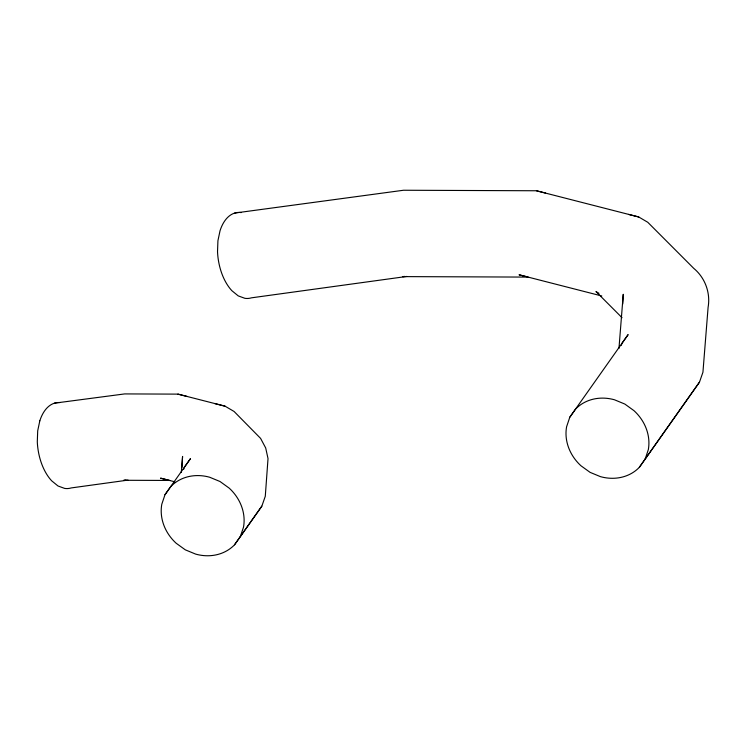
<?xml version="1.0" encoding="UTF-8"?>
<svg xmlns="http://www.w3.org/2000/svg" width="746" height="746" viewBox="0 0 746 746"><rect width="100%" height="100%" fill="white"/><g stroke="black" fill="none" stroke-linecap="round" stroke-linejoin="round"><path stroke-width="1.12" d="M181.977 467.322L182.574 456.421L181.297 472.507M622.714 304.098L623.255 294.288L618.956 348.466M39.808 420.865L37.701 430.824L37.3 441.791A43.678 25.476 82.2 0 0 51.651 480.797L57.992 485.982L64.66 488.416A42.69 24.907 82.2 0 0 71.206 487.931L128.023 480.107M183.619 469.402L184.383 467.21L190.482 458.631L165.006 494.673L161.798 504.231A43.678 38.671 35.2 0 0 176.149 543.228L185.297 549.83L195.639 554.101A42.69 37.794 35.2 0 0 234.533 544.794L261.837 506.161L265.287 496.267L268.019 458.585L265.697 447.982L260.596 438.396L234.095 411.475L225.05 406.178L177.94 394.121L124.694 393.916L54.458 403.166M240.315 536.672L243.522 527.114A43.678 38.671 35.2 0 0 229.171 488.117L220.023 481.515L209.682 477.244A42.69 37.794 35.2 0 0 170.778 486.551L165.006 494.673M621.269 345.379L622.043 343.179L628.132 334.609L569.804 417.21L566.596 426.768A43.678 38.671 35.2 0 0 580.947 465.765L590.095 472.367L600.437 476.638A42.69 37.794 35.2 0 0 639.331 467.332L699.487 382.129L702.937 372.235L708.094 307.352C710.658 292.87 705.082 277.717 693.743 268.355L647.77 222.28L638.725 216.974L536.421 190.762L403.539 190.249L234.682 213.067M645.113 459.21L648.321 449.651A43.678 38.671 35.2 0 0 633.969 410.654L624.822 404.052L614.48 399.781A42.69 37.794 35.2 0 0 575.576 409.078L569.804 417.21M234.533 544.794L261.837 506.161M639.331 467.332L699.487 382.129M406.84 276.44L251.43 297.831A42.69 24.907 82.2 0 1 244.884 298.316L238.216 295.882L231.875 290.698A43.678 25.476 82.2 0 1 217.524 251.691L217.925 240.725L220.033 230.766A42.69 24.907 82.2 0 1 241.228 212.582M404.826 276.421L402.644 276.607L528.168 277.092L519.029 274.78L601.798 295.985M125.981 480.098L123.789 480.275L169.696 480.452L160.558 478.149L174.834 481.813M536.421 190.762L545.559 193.065M628.533 214.4L638.725 216.974M177.94 394.121L187.078 396.434M214.857 403.595L225.05 406.178M598.963 293.309L595.951 291.546L622.024 317.675M39.808 420.865A42.69 24.907 82.2 0 1 59.904 402.56"/></g></svg>
